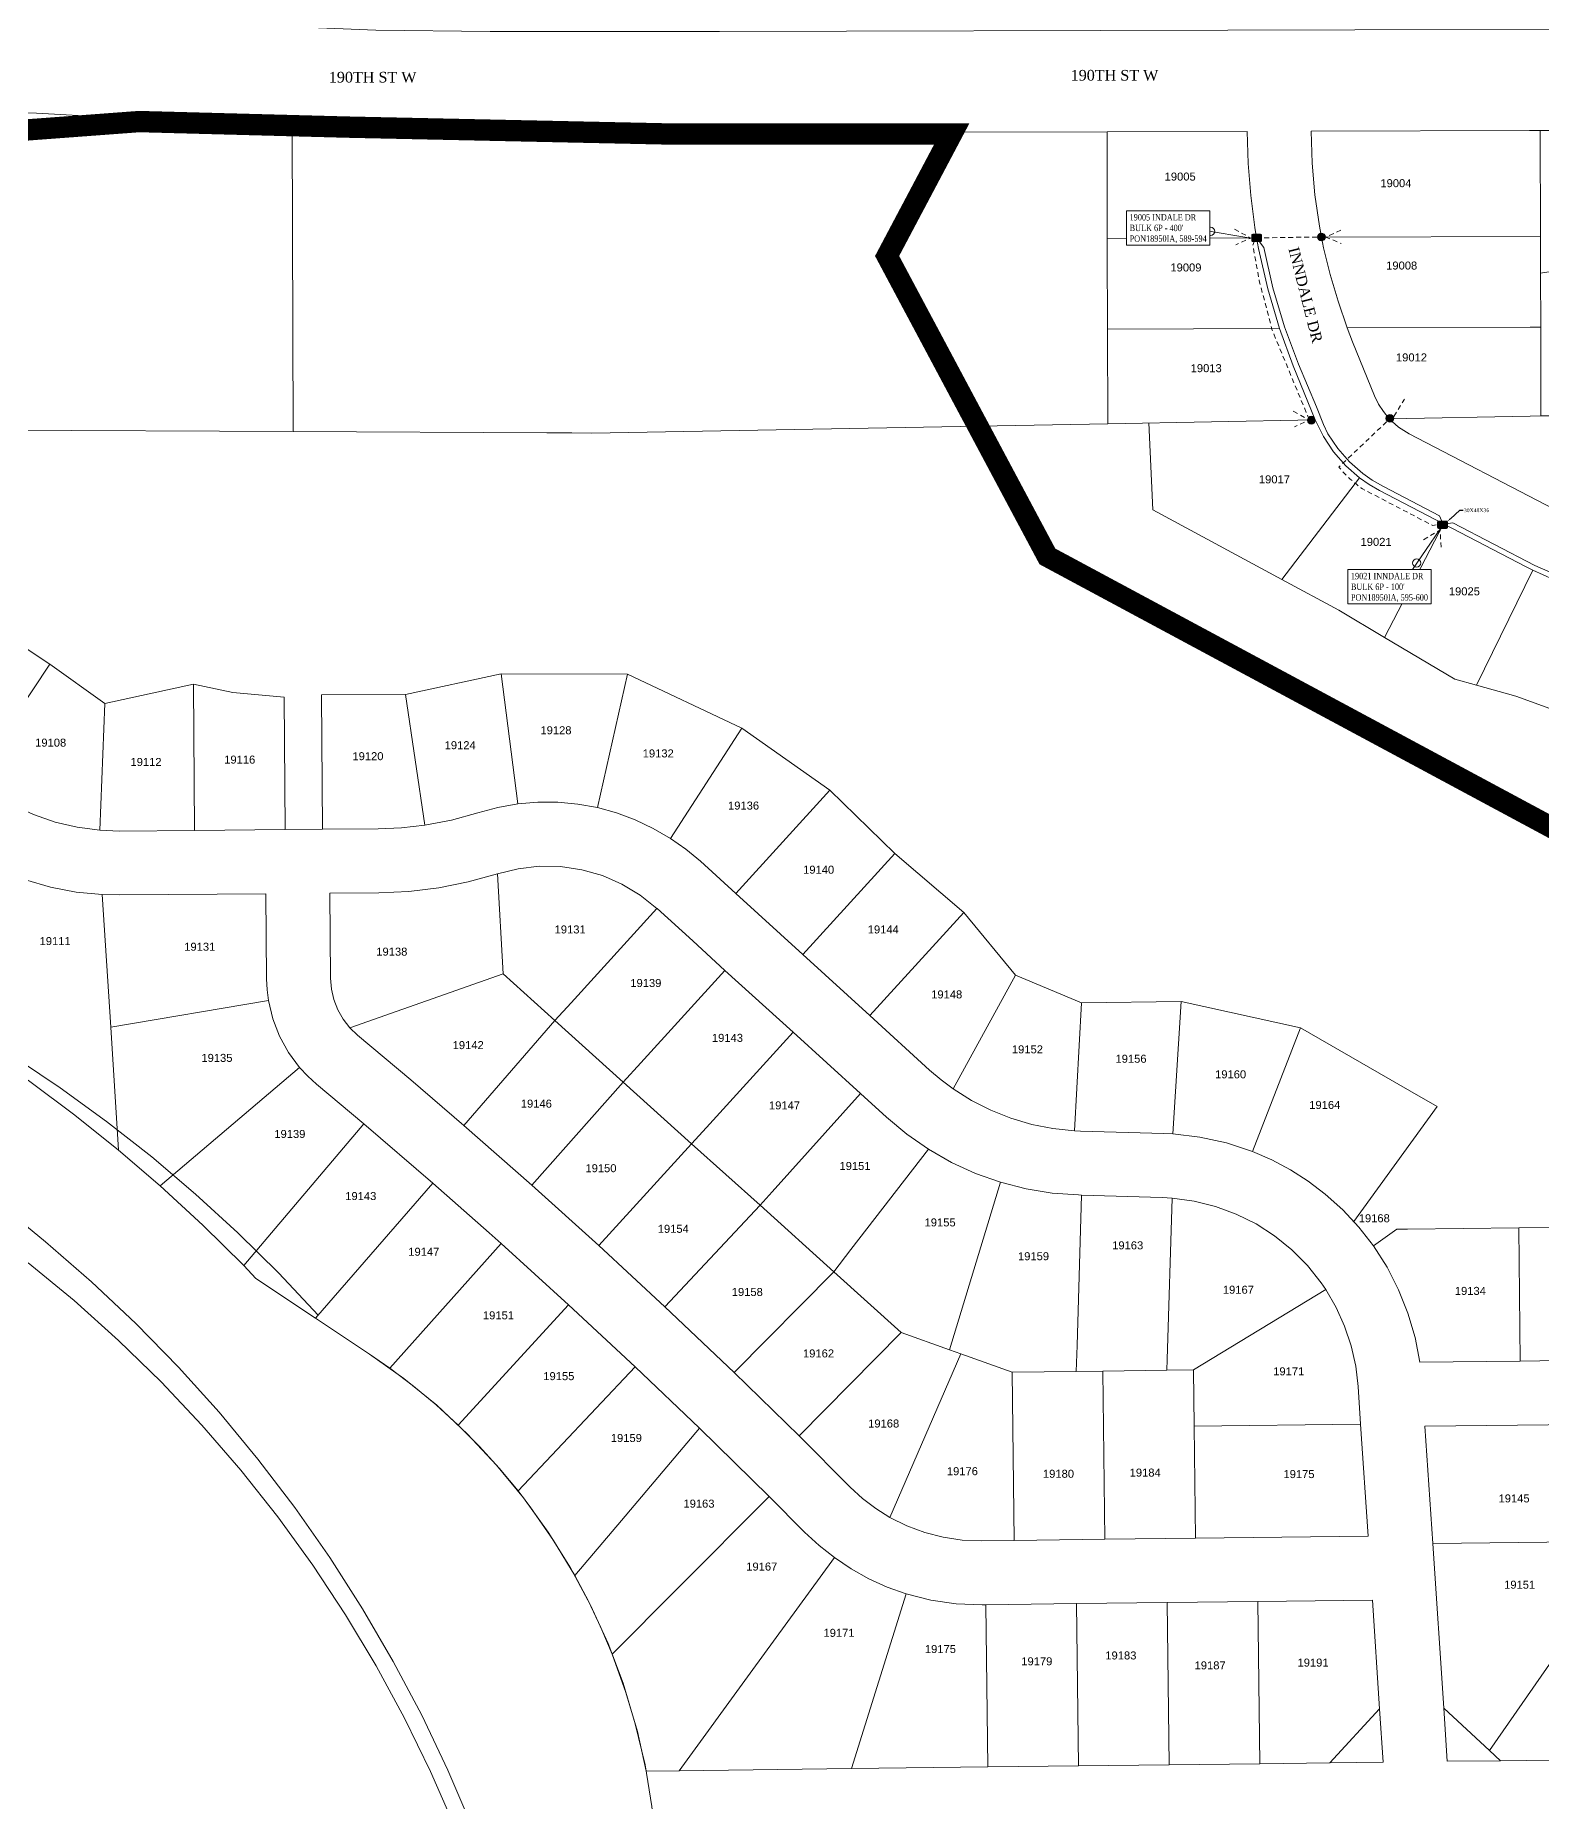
# Model space of a CAD drawing. Header units: feet. Extents: x 865220 to 2821149, y -2240498 to 944432.
# Drawn here: x 2814532 to 2815944, y 937911 to 939566 of the extents above; entities that cross this region are included whole.
import ezdxf
from ezdxf import colors
from ezdxf.entities.mleader import LeaderData, LeaderLine
from ezdxf.enums import TextEntityAlignment as Align
from ezdxf.lldxf.tags import DXFTag
from ezdxf.math import Vec2, Vec3

# ---------------------------------------------------------------- set-up
doc = ezdxf.new("R2010")
doc.units = ezdxf.units.FT
doc.header["$LTSCALE"] = 0.015
doc.header["$MEASUREMENT"] = 0
doc.linetypes.add('DASHED', pattern=[5, 3, -2])
for name, color, linetype in [('144B', 112, '144B'), ('432A', 112, '432A'), ('Dakota County Addresses', 7, 'Continuous'), ('Dakota County Parcels', 7, 'Continuous'), ('DETAIL', 7, 'Continuous'), ('DROP BURIED', 7, 'DASHED'), ('STREET NAME', 7, 'Continuous'), ('TAIL', 1, 'MST'), ('TELEPHONE STRUCT-PROP', 6, 'Continuous'), ('TERMINALS', 7, 'Continuous')]:
    doc.layers.add(name, color=color, linetype=linetype)
doc.layers.add('RUNNING LINE (UNDERGROUND)', color=10, linetype='Continuous', lineweight=40)
doc.layers.add('WORK BOUNDARY', color=110, linetype='Continuous', lineweight=40)
doc.styles.add('Dimensions 100', font='arial.ttf')
doc.styles.add('Line', font='txt.shx', dxfattribs={"height": 3})
doc.styles.add('SIMPLEX', font='times.ttf', dxfattribs={"width": 0.8})
doc.styles.get("Standard").update_dxf_attribs({"font": 'times.ttf'})
doc.styles.add('Utilities', font='arial.ttf', dxfattribs={"height": 2.5})
tags = doc.linetypes.add('144B', pattern='A,80,-5,["144B",Line,S=1.5,R=0,X=0,Y=-1.5],-24', length=109).pattern_tags.tags
tags[6] = DXFTag(74, 10)
tags = doc.linetypes.add('432A', pattern='A,80,-5,["432A",Line,S=1.5,R=0,X=0,Y=-1.5],-24', length=109).pattern_tags.tags
tags[6] = DXFTag(74, 10)
tags = doc.linetypes.add('MST', pattern='A,5,-5,5,-5,["TAIL",Line,S=1.5,R=0,X=0,Y=-1.5],-20', length=40).pattern_tags.tags
tags[10] = DXFTag(74, 10)

# ---------------------------------------------------------------- blocks, each defined once
blk = doc.blocks.new('ACMAP_ANN_TEMPLATE_Dakota County Addresses')
at = {"layer": 'Dakota County Addresses', "style": 'Dimensions 100'}
blk.add_attdef('DakotaCountyAddress', text='', height=50, dxfattribs=at).set_placement((0, 0), align=Align.CENTER)
blk = doc.blocks.new('NEW HH')
at = {"ltscale": 40, "true_color": 0xffffff}
h = blk.add_hatch(color=7, dxfattribs=at)
h.dxf.hatch_style = 1
h.paths.add_polyline_path([(-0.061, -0.031, 0.414214), (-0.046, -0.046), (0.046, -0.046, 0.414214), (0.061, -0.031), (0.061, 0.031, 0.414214), (0.046, 0.046), (-0.046, 0.046, 0.414214), (-0.061, 0.031)])
at = {"layer": 'RUNNING LINE (UNDERGROUND)', "color": 6, "lineweight": 0, "const_width": 0.005, "flags": 128}
blk.add_lwpolyline([(-0.061, 0.031), (-0.061, -0.031, 0.414214), (-0.046, -0.046), (0.046, -0.046, 0.414214), (0.061, -0.031), (0.061, 0.031, 0.414214), (0.046, 0.046), (-0.046, 0.046, 0.414214)], format="xyb", close=True, dxfattribs=at)
at = {"layer": 'TELEPHONE STRUCT-PROP', "color": 18, "true_color": 0x000000, "style": 'Utilities'}
blk.add_text('HH', height=0.05, dxfattribs=at).set_placement((0, 0), align=Align.MIDDLE_CENTER)
blk = doc.blocks.new('TERMINAL')
at = {"lineweight": 5, "ltscale": 0.5, "flags": 128}
blk.add_lwpolyline([(-0.1, -0.6), (-0.1, 44.8)], dxfattribs=at)
at = {"lineweight": 5, "ltscale": 0.5}
blk.add_circle((-0.1, 37.6), 3.83, dxfattribs=at)
blk = doc.blocks.new('Proposed FlowerPot')
at = {"lineweight": 5, "ltscale": 100, "true_color": 0xffffff}
h = blk.add_hatch(color=7, dxfattribs=at)
h.dxf.hatch_style = 1
h.paths.add_polyline_path([(-0.06, 0, 0.414214), (0, -0.06, 0.414214), (0.06, 0, 0.414214), (0, 0.06, 0.414214)])
at = {"lineweight": 5, "ltscale": 100}
blk.add_circle((0, 0), 0.0604, dxfattribs=at)
at = {"layer": 'RUNNING LINE (UNDERGROUND)', "color": 6, "lineweight": 5, "const_width": 0.00907, "flags": 128}
blk.add_lwpolyline([(-0.06, 0, -0.414214), (0, 0.06, -0.414214), (0.06, 0, -0.414214), (0, -0.06, -0.414214), (-0.06, 0)], format="xyb", dxfattribs=at)
at = {"color": 18, "linetype": 'ByBlock', "lineweight": 5, "ltscale": 100, "true_color": 0x000000, "style": 'Dimensions 100'}
blk.add_text('F', height=0.0744, dxfattribs=at).set_placement((-0.029, -0.037))

msp = doc.modelspace()

# ---------------------------------------------------------------- linework, layer by layer
at = {"layer": '144B', "lineweight": 5, "ltscale": 50, "flags": 128}
msp.add_lwpolyline([(2817522.9, 939565.7), (2817518, 939552.9), (2817519.6, 939465.5), (2817520.4, 939418.5), (2817520.1, 939392.2), (2817518.1, 939366.1), (2817513.7, 939334.8), (2817507, 939304), (2817498, 939273.7), (2817493.6, 939261.1), (2817484.4, 939239.7), (2817474.2, 939220.5), (2817462.3, 939202.3), (2817448.8, 939185.2), (2817436.4, 939171.8), (2817420.2, 939156.7, -0.141966), (2817450.3, 939023.7), (2817448.2, 939002.8), (2817446.6, 938991.7), (2817441.1, 938953.8), (2817437.8, 938935.3), (2817433.3, 938917, -0.162187), (2817330.4, 938765.2), (2817345.8, 938740.9), (2817357.3, 938719.7), (2817367.5, 938697.9), (2817376.1, 938675.6), (2817383.4, 938652.7), (2817389.2, 938629.4), (2817397, 938592.9), (2817351.3, 938567.5), (2817340.3, 938619.1), (2817334.9, 938640.4), (2817328.1, 938661.4), (2817319.9, 938681.9, 0.202417), (2817136.1, 938855.3), (2817119.7, 938861), (2817103, 938865.7), (2817030.9, 938884.1), (2816965.3, 938900.9), (2816930.9, 938909), (2816884.6, 938917.9), (2816838, 938924.5), (2816824.1, 938926.1), (2816724.8, 938937.8), (2816625.5, 938949.5), (2816564.7, 938956.6), (2816527.5, 938961.7), (2816497.1, 938966.9), (2816455.6, 938975.5), (2816414.4, 938985.8), (2816407.3, 938987.7), (2816360.5, 939000.5), (2816315.7, 939012.7), (2816284.7, 939021.2), (2816260.1, 939027), (2816235, 939031.1), (2816205, 939033.7), (2816110.1, 939039.2), (2816037, 939043.4), (2816017.9, 939045.2), (2815997.2, 939048.8), (2815976.9, 939054), (2815957, 939060.9), (2815937.7, 939069.4), (2815860.8, 939109.4), (2815851.9, 939108)], format="xyb", dxfattribs=at)
at = {"layer": '432A', "lineweight": 5, "ltscale": 50, "flags": 128}
msp.add_lwpolyline([(2816785.2, 939584.2), (2816776.6, 939572), (2816555.4, 939565.7), (2816545.1, 939575.7), (2816367.4, 939573.1), (2816157.8, 939572.5), (2816126.3, 939572.4), (2815173.2, 939569.9), (2815093.2, 939569.7), (2814958.1, 939569.7), (2814850.7, 939571.2), (2814743.4, 939575.3), (2814636.2, 939581.7), (2814584, 939585.6), (2814542.4, 939588, 0.064097), (2814256.5, 939562), (2814198.1, 939547.4), (2813809, 939443.4), (2813785.5, 939436.2), (2813762.7, 939427.5), (2813740.6, 939417.1), (2813719.4, 939405.3, 0.081064), (2813617.4, 939298.8), (2813505.4, 939100), (2813462.8, 939036.3), (2813453.8, 939023.5), (2813438, 939003.8, -0.218888), (2813186.6, 938889.7), (2813130.6, 938890), (2813078.1, 938890.2), (2813070.4, 938894.8)], format="xyb", dxfattribs=at)
at = {"layer": 'Dakota County Parcels', "lineweight": 5}
for p, q in [((2814773.2, 939194.8), (2814772.4, 939478.9)), ((2815536.4, 939475.9), (2814999.6, 939474.4)), ((2815667.8, 939476.2), (2815536.4, 939475.9)), ((2815536.6, 939385.9), (2815536.4, 939475.9)), ((2815932.6, 939476.9), (2815727.8, 939476.4)), ((2815942.6, 939477), (2815932.6, 939476.9)), ((2815942.9, 939377.7), (2815942.6, 939477)), ((2815952.6, 939477), (2815942.6, 939477)), ((2815536.6, 939375.9), (2815536.6, 939385.9)), ((2815675, 939386.2), (2815676.7, 939376.3)), ((2815735.7, 939387.2), (2815737.5, 939377.2)), ((2815676.7, 939376.3), (2815536.6, 939375.9)), ((2815536.7, 939365.9), (2815536.6, 939375.9)), ((2815676.7, 939376.3), (2815678.5, 939366.3)), ((2815942.9, 939377.7), (2815737.5, 939377.2)), ((2815737.5, 939377.2), (2815739.5, 939367.2)), ((2815943, 939343.2), (2815942.9, 939377.7)), ((2815943, 939343.2), (2816097.3, 939368)), ((2815536.9, 939290.9), (2815536.7, 939365.9)), ((2815943.1, 939292.7), (2815943, 939343.2)), ((2815698.2, 939291.3), (2815536.9, 939290.9)), ((2815537.1, 939202.2), (2815536.9, 939290.9)), ((2815698.2, 939291.3), (2815711.1, 939256.3)), ((2815933.1, 939292.7), (2815761.5, 939292.2)), ((2815761.5, 939292.2), (2815766.7, 939278.9)), ((2815943.1, 939292.7), (2815933.1, 939292.7)), ((2815943.3, 939209.5), (2815943.1, 939292.7)), ((2815766.7, 939278.9), (2815787.3, 939228.3)), ((2815711.1, 939256.3), (2815731.7, 939205.7)), ((2815053.4, 939193.4), (2815537.1, 939202.2)), ((2815537.1, 939202.2), (2815731.7, 939205.7)), ((2815575.6, 939202.9), (2815579.3, 939121.4)), ((2815801, 939206.9), (2815933.3, 939209.3)), ((2815933.3, 939209.3), (2815943.3, 939209.5)), ((2815943.3, 939209.5), (2815953.3, 939209.7)), ((2814261.6, 939197.2), (2814773.2, 939194.8)), ((2815011.1, 939193.6), (2814773.2, 939194.8)), ((2815034.6, 939193.5), (2815011.1, 939193.6)), ((2815053.4, 939193.4), (2815034.6, 939193.5)), ((2815955.6, 939122), (2815819.6, 939192.8)), ((2815700.4, 939056.1), (2815773.2, 939151.5)), ((2815852, 939108.3), (2815791.9, 939139.6)), ((2815700.4, 939056.1), (2815579.3, 939121.4)), ((2815796.5, 939001.9), (2815852, 939108.3)), ((2815929.4, 939067.9), (2815852, 939108.3)), ((2815753.8, 939027.3), (2815700.4, 939056.1)), ((2815882.9, 938957), (2815935.6, 939064.8)), ((2815935.6, 939064.8), (2815929.4, 939067.9)), ((2814474.2, 939023.8), (2814545, 938976.7)), ((2815796.5, 939001.9), (2815753.8, 939027.3)), ((2815862.6, 938962.6), (2815796.5, 939001.9)), ((2814473, 938868.5), (2814545, 938976.7)), ((2814545, 938976.7), (2814596.8, 938939.8)), ((2814596.8, 938939.8), (2814679.7, 938958)), ((2814680.8, 938821), (2814679.7, 938958)), ((2814716.7, 938950.3), (2814679.7, 938958)), ((2814878.6, 938948.4), (2814968.2, 938967.8)), ((2814968.2, 938967.8), (2815086.7, 938967.3)), ((2814984.1, 938845.8), (2814968.2, 938967.8)), ((2815058.5, 938842.3), (2815086.7, 938967.3)), ((2815086.7, 938967.3), (2815193.9, 938916.8)), ((2815882.9, 938957), (2815862.6, 938962.6)), ((2815919.8, 938946.9), (2815882.9, 938957)), ((2814591.9, 938821.1), (2814596.8, 938939.8)), ((2814764.8, 938946), (2814716.7, 938950.3)), ((2814765.8, 938821.7), (2814764.8, 938946)), ((2814799.8, 938948.2), (2814878.6, 938948.4)), ((2814799.8, 938948.2), (2814800.8, 938822)), ((2814896.9, 938825.9), (2814878.6, 938948.4)), ((2815919.8, 938946.9), (2816001, 938917.1)), ((2815127.2, 938813.5), (2815193.9, 938916.8)), ((2815276.4, 938858.6), (2815193.9, 938916.8)), ((2815276.4, 938858.6), (2815188.3, 938761.8)), ((2815337.3, 938799.2), (2815276.4, 938858.6)), ((2814610.4, 938820.4), (2814591.9, 938821.1)), ((2814765.8, 938821.7), (2814680.8, 938821)), ((2814800.8, 938822), (2814765.8, 938821.7)), ((2814853.1, 938822.4), (2814800.8, 938822)), ((2814680.8, 938821), (2814610.4, 938820.4)), ((2815155.1, 938792), (2815188.3, 938761.8)), ((2815251.2, 938704.6), (2815337.3, 938799.2)), ((2815402.1, 938744.1), (2815337.3, 938799.2)), ((2814964.8, 938780.3), (2814970.1, 938686.6)), ((2814610.9, 938760.5), (2814594.3, 938760.8)), ((2814594.3, 938760.8), (2814602.2, 938636.4)), ((2814747.6, 938761.6), (2814610.9, 938760.5)), ((2814748.3, 938682), (2814747.6, 938761.6)), ((2814853.5, 938762.5), (2814807.6, 938762.1)), ((2814808.3, 938682.5), (2814807.6, 938762.1)), ((2815251.2, 938704.6), (2815188.3, 938761.8)), ((2815114.7, 938747.7), (2815114.4, 938747.9)), ((2815114.7, 938747.7), (2815147.9, 938717.4)), ((2815314, 938647.4), (2815402.1, 938744.1)), ((2815450.5, 938685.3), (2815402.1, 938744.1)), ((2815147.9, 938717.4), (2815178.2, 938689.8)), ((2815242, 938631.8), (2815178.2, 938689.8)), ((2815314, 938647.4), (2815251.2, 938704.6)), ((2814970.1, 938686.6), (2814826.4, 938636)), ((2815018.7, 938642.8), (2814970.1, 938686.6)), ((2815392.1, 938578.7), (2815450.5, 938685.3)), ((2815512.5, 938659.3), (2815450.5, 938685.3)), ((2814750.1, 938661.4), (2814602.2, 938636.4)), ((2815505.9, 938539.5), (2815512.5, 938659.3)), ((2815605.8, 938660.6), (2815512.5, 938659.3)), ((2815598, 938536.5), (2815605.8, 938660.6)), ((2815717.7, 938636), (2815605.8, 938660.6)), ((2814933.4, 938544.4), (2815018.7, 938642.8)), ((2815018.7, 938642.8), (2815082.8, 938585.1)), ((2815370, 938596.4), (2815314, 938647.4)), ((2814474.5, 938633.4), (2814554.9, 938579.8)), ((2814602.2, 938636.4), (2814609.6, 938521.4)), ((2814833.5, 938629.2), (2814826.4, 938636)), ((2815305.1, 938574.4), (2815242, 938631.8)), ((2815672.7, 938520), (2815717.7, 938636)), ((2815820.4, 938576.8), (2815717.7, 938636)), ((2814779.3, 938598.8), (2814648.7, 938487.7)), ((2814839.4, 938545.9), (2814795.1, 938583.1)), ((2814997, 938488.6), (2815082.8, 938585.1)), ((2815146.9, 938527.3), (2815082.8, 938585.1)), ((2815329.6, 938552.1), (2815305.1, 938574.4)), ((2815820.4, 938576.8), (2815845.9, 938562.2)), ((2815845.9, 938562.2), (2815767.9, 938454.4)), ((2814839.4, 938545.9), (2814726.9, 938413)), ((2814904.2, 938490.3), (2814839.4, 938545.9)), ((2814997, 938488.6), (2814933.4, 938544.4)), ((2815146.9, 938527.3), (2815059.8, 938431.9)), ((2815146.9, 938527.3), (2815211.1, 938469.6)), ((2815511.4, 938539.2), (2815505.9, 938539.5)), ((2815589.8, 938536.9), (2815511.4, 938539.2)), ((2815598, 938536.5), (2815589.8, 938536.9)), ((2814648.7, 938487.7), (2814609.6, 938521.4)), ((2814904.2, 938490.3), (2814794.2, 938363.9)), ((2814904.2, 938490.3), (2814957.1, 938443.7)), ((2815059.8, 938431.9), (2814997, 938488.6)), ((2815512.5, 938479.2), (2815509.6, 938479.3)), ((2815588, 938476.9), (2815512.5, 938479.2)), ((2815597.5, 938476.4), (2815588, 938476.9)), ((2815211.1, 938469.6), (2815121.9, 938374.5)), ((2815211.1, 938469.6), (2815280.2, 938407.3)), ((2814541.1, 938435.4), (2814517.9, 938454.3)), ((2814968.3, 938433.8), (2814957.1, 938443.7)), ((2815786.2, 938431.6), (2815808.1, 938447.2)), ((2815922.4, 938448.5), (2816013, 938449.6)), ((2815922.4, 938448.5), (2815923.9, 938323.6)), ((2814968.3, 938433.8), (2814863.9, 938317)), ((2815031.5, 938376.4), (2814968.3, 938433.8)), ((2815121.9, 938374.5), (2815059.8, 938431.9)), ((2814738.3, 938401.1), (2814726.9, 938413)), ((2815280.2, 938407.3), (2815186.8, 938312.8)), ((2815280.2, 938407.3), (2815343.4, 938350.4)), ((2814738.3, 938401.1), (2814794.2, 938363.9)), ((2815617.4, 938315.3), (2815741.5, 938390.7)), ((2815741.5, 938390.7), (2815737.2, 938396.9)), ((2815031.5, 938376.4), (2814928, 938263.6)), ((2815094.1, 938318.3), (2815031.5, 938376.4)), ((2815186.8, 938312.8), (2815121.9, 938374.5)), ((2814794.2, 938363.9), (2814844.9, 938330.2)), ((2814794.3, 938363.9), (2814796.7, 938366.7)), ((2814794.3, 938363.9), (2814844.9, 938330.2)), ((2815343.4, 938350.4), (2815247.6, 938253.4)), ((2815343.4, 938350.4), (2815388.6, 938334.2)), ((2814863.9, 938317), (2814844.9, 938330.2)), ((2815399.2, 938330.5), (2815332.8, 938177)), ((2815388.6, 938334.2), (2815399.2, 938330.5)), ((2815399.2, 938330.5), (2815447.5, 938313.2)), ((2816014.5, 938324.7), (2815923.9, 938323.6)), ((2815094.1, 938318.3), (2814984.2, 938201.8)), ((2815154.4, 938260.7), (2815094.1, 938318.3)), ((2815247.6, 938253.4), (2815186.8, 938312.8)), ((2815447.5, 938313.2), (2815507.6, 938313.9)), ((2815447.5, 938313.2), (2815449.4, 938155.4)), ((2815507.6, 938313.9), (2815532.5, 938314.2)), ((2815532.5, 938314.2), (2815592.6, 938315)), ((2815532.5, 938314.2), (2815534.4, 938156.5)), ((2815592.6, 938315), (2815617.4, 938315.3)), ((2815617.4, 938315.3), (2815618.1, 938262.5)), ((2815923.9, 938323.6), (2815829.7, 938322.4)), ((2815774.2, 938264.4), (2815771.8, 938299.7)), ((2815219.6, 938196.7), (2815154.4, 938260.7)), ((2815618.1, 938262.5), (2815774.2, 938264.4)), ((2815618.1, 938262.5), (2815619.4, 938157.5)), ((2815781.2, 938159.5), (2815774.2, 938264.4)), ((2816009, 938264.6), (2815834.4, 938262.5)), ((2815834.4, 938262.5), (2815841.8, 938152.6)), ((2815295.6, 938205.4), (2815247.6, 938253.4)), ((2814995.6, 938186.9), (2814984.2, 938201.8)), ((2815252.9, 938163.2), (2815219.6, 938196.7)), ((2815781.2, 938159.5), (2815619.4, 938157.5)), ((2815449.4, 938155.4), (2815418.4, 938155.1)), ((2815534.4, 938156.5), (2815449.4, 938155.4)), ((2815619.4, 938157.5), (2815534.4, 938156.5)), ((2815841.8, 938152.6), (2815975.6, 938154.2)), ((2815841.8, 938152.6), (2815852.1, 937998.2)), ((2815895.1, 937958.5), (2816001.1, 938111.2)), ((2815348, 938105.5), (2815296.9, 937941.6)), ((2815419.2, 938095.1), (2815422.9, 938095.1)), ((2815422.9, 938095.1), (2815507.8, 938096.2)), ((2815422.9, 938095.1), (2815424.7, 937943.1)), ((2815507.8, 938096.2), (2815592.8, 938097.2)), ((2815507.8, 938096.2), (2815509.7, 937944.2)), ((2815592.8, 938097.2), (2815677.8, 938098.2)), ((2815592.8, 938097.2), (2815594.7, 937945.2)), ((2815677.8, 938098.2), (2815785.2, 938099.5)), ((2815677.8, 938098.2), (2815679.7, 937946.2)), ((2815792, 937997.5), (2815785.2, 938099.5)), ((2815745.4, 937947), (2815792, 937997.5)), ((2815795.3, 937947.6), (2815792, 937997.5)), ((2815895.1, 937958.5), (2815852.1, 937998.2)), ((2815852.1, 937998.2), (2815855.4, 937948.4)), ((2815509.7, 937944.2), (2815424.7, 937943.1)), ((2815594.7, 937945.2), (2815509.7, 937944.2)), ((2815679.7, 937946.2), (2815594.7, 937945.2)), ((2815745.4, 937947), (2815679.7, 937946.2)), ((2815795.3, 937947.6), (2815745.4, 937947)), ((2815855.4, 937948.4), (2815905.4, 937949)), ((2815905.4, 937949), (2815895.1, 937958.5)), ((2815905.4, 937949), (2816096.3, 937951.3)), ((2815135.1, 937939.6), (2815104.3, 937939.3)), ((2815296.9, 937941.6), (2815135.1, 937939.6)), ((2815424.7, 937943.1), (2815296.9, 937941.6))]:
    msp.add_line(p, q, dxfattribs=at)
for points in [[(2814582.8, 939490.5), (2814532.7, 939493.3), (2814482.5, 939493.6), (2814432.3, 939491.5), (2814382.4, 939487), (2814332.7, 939480), (2814283.4, 939470.6), (2814234.6, 939458.9)], [(2814582.8, 939490.5), (2814677.6, 939483.8), (2814772.4, 939478.9)], [(2814772.4, 939478.9), (2814886, 939475.4), (2814999.6, 939474.4)], [(2815667.8, 939476.2), (2815668.7, 939446.1), (2815671.1, 939416.1), (2815675, 939386.2)], [(2815727.8, 939476.4), (2815728.7, 939446.5), (2815731.4, 939416.7), (2815735.7, 939387.2)], [(2815678.5, 939366.3), (2815687.1, 939328.5), (2815698.2, 939291.3)], [(2815739.5, 939367.2), (2815745.6, 939341.9), (2815753, 939316.9), (2815761.5, 939292.2)], [(2815787.3, 939228.3), (2815791, 939220.6), (2815795.5, 939213.5), (2815801, 939206.9)], [(2815773.2, 939151.5), (2815760.2, 939162.8), (2815748.8, 939175.8), (2815739.3, 939190.2), (2815731.7, 939205.7)], [(2815819.6, 939192.8), (2815809.7, 939199.1), (2815801, 939206.9)], [(2815791.9, 939139.6), (2815782.3, 939145.1), (2815773.2, 939151.5)], [(2816017.3, 939040.2), (2815996.2, 939043.9), (2815975.4, 939049.2), (2815955.2, 939056.2), (2815935.6, 939064.8)], [(2814591.9, 938821.1), (2814570.8, 938823.9), (2814550, 938828.8), (2814529.9, 938835.8), (2814510.6, 938844.7), (2814492.3, 938855.6)], [(2814984.1, 938845.8), (2814965.1, 938842.5), (2814946.5, 938837.4)], [(2815058.5, 938842.3), (2815040.1, 938845.7), (2815021.4, 938847.3), (2815002.7, 938847.4), (2814984.1, 938845.8)], [(2815127.2, 938813.5), (2815111, 938822.9), (2815094.1, 938830.9), (2815076.6, 938837.4), (2815058.5, 938842.3)], [(2814896.9, 938825.9), (2814875, 938823.4), (2814853.1, 938822.4)], [(2814946.5, 938837.4), (2814921.9, 938830.6), (2814896.9, 938825.9)], [(2815155.1, 938792), (2815141.6, 938803.3), (2815127.2, 938813.5)], [(2814594.3, 938760.8), (2814569.9, 938763.2), (2814545.8, 938767.9), (2814522.2, 938774.6)], [(2814964.8, 938780.3), (2814937.5, 938772.7), (2814909.8, 938767.2), (2814881.8, 938763.8), (2814853.5, 938762.5)], [(2815114.4, 938747.9), (2815098.7, 938760.4), (2815081.5, 938770.7), (2815063.2, 938778.6), (2815043.9, 938784.1), (2815024.1, 938787.1), (2815004.1, 938787.4), (2814984.2, 938785.1), (2814964.8, 938780.3)], [(2815018.7, 938642.8), (2815033.9, 938659.5), (2815114.4, 938747.9)], [(2815178.2, 938689.8), (2815099.3, 938603.2), (2815099.3, 938603.1), (2815082.8, 938585.1)], [(2814750.1, 938661.4), (2814748.8, 938671.6), (2814748.3, 938682)], [(2814826.4, 938636), (2814820.1, 938644.1), (2814815.1, 938652.9), (2814811.4, 938662.4), (2814809.1, 938672.3), (2814808.3, 938682.5)], [(2814779.3, 938598.8), (2814768.9, 938612.8), (2814760.5, 938628.1), (2814754.2, 938644.4), (2814750.1, 938661.4)], [(2814933.4, 938544.4), (2814883.7, 938587.1), (2814833.5, 938629.2)], [(2815146.9, 938527.3), (2815160.9, 938542.6), (2815242, 938631.8)], [(2814609.6, 938521.4), (2814568.5, 938554.2), (2814526.3, 938585.6), (2814483, 938615.6)], [(2814795.1, 938583.1), (2814786.9, 938590.6), (2814779.3, 938598.8)], [(2815392.1, 938578.7), (2815380.8, 938587.2), (2815370, 938596.4)], [(2814796.7, 938366.7), (2814759.8, 938405.9), (2814721.5, 938443.7), (2814681.8, 938480), (2814640.7, 938514.9), (2814598.4, 938548.1), (2814554.9, 938579.8)], [(2815211.1, 938469.6), (2815222.4, 938482.2), (2815305.1, 938574.4)], [(2815505.9, 938539.5), (2815485.7, 938541.5), (2815465.8, 938545.4), (2815446.3, 938551.1), (2815427.4, 938558.7), (2815409.3, 938567.9), (2815392.1, 938578.7)], [(2815369, 938522.1), (2815348.6, 938536.2), (2815329.6, 938552.1)], [(2815672.7, 938520), (2815648.4, 938528.1), (2815623.4, 938533.6), (2815598, 938536.5)], [(2815280.2, 938407.3), (2815296.3, 938428.2), (2815369, 938522.1)], [(2815436.5, 938491.3), (2815413.1, 938499.5), (2815390.6, 938509.8), (2815369, 938522.1)], [(2815741, 938480.1), (2815725.1, 938492.1), (2815708.4, 938502.8), (2815690.9, 938512.1), (2815672.7, 938520)], [(2815388.6, 938334.2), (2815395.2, 938355.7), (2815436.5, 938491.3)], [(2815509.6, 938479.3), (2815484.9, 938481.1), (2815460.5, 938485.1), (2815436.5, 938491.3)], [(2814726.9, 938413), (2814688.5, 938451.1), (2814648.7, 938487.7)], [(2815507.6, 938313.9), (2815508.3, 938338.1), (2815512.5, 938479.2)], [(2815592.6, 938315), (2815592.9, 938325), (2815597.5, 938476.4)], [(2815737.2, 938396.9), (2815724.3, 938413.1), (2815709.7, 938427.9), (2815693.6, 938440.9), (2815676.2, 938452.1), (2815657.6, 938461.4), (2815638.2, 938468.6), (2815618, 938473.6), (2815597.5, 938476.4)], [(2815786.2, 938431.6), (2815772.6, 938449.1), (2815757.5, 938465.3), (2815741, 938480.1)], [(2815808.1, 938447.2), (2815818.1, 938447.3), (2815922.4, 938448.5)], [(2814940.9, 937887.7), (2814918.4, 937940.2), (2814893.8, 937991.6), (2814867.1, 938042.1), (2814838.3, 938091.4), (2814807.6, 938139.5), (2814774.9, 938186.2), (2814740.3, 938231.6), (2814703.9, 938275.6), (2814665.7, 938318), (2814625.8, 938358.8), (2814584.2, 938398), (2814541.1, 938435.4)], [(2815786.2, 938431.6), (2815799, 938411.6), (2815809.8, 938390.5), (2815818.6, 938368.5), (2815825.3, 938345.7), (2815829.7, 938322.4)], [(2814924.5, 937887.7), (2814902.2, 937938.8), (2814877.7, 937988.9), (2814851.1, 938038), (2814822.4, 938085.8), (2814791.6, 938132.4), (2814758.9, 938177.6), (2814724.3, 938221.3), (2814687.8, 938263.5), (2814649.6, 938304.1), (2814609.6, 938343), (2814568, 938380.2), (2814524.8, 938415.5)], [(2815771.8, 938299.7), (2815769.6, 938318.9), (2815765.3, 938337.8), (2815759.2, 938356.2), (2815751.2, 938373.9), (2815741.5, 938390.7)], [(2815115, 937826.9), (2815113.7, 937866.5), (2815109.7, 937906), (2815103.2, 937945.1), (2815094.1, 937983.7), (2815082.6, 938021.6), (2815068.5, 938058.7), (2815052.1, 938094.8), (2815033.4, 938129.7), (2815012.4, 938163.3), (2814989.2, 938195.5), (2814964, 938226.1), (2814936.9, 938255), (2814907.9, 938282.1), (2814877.2, 938307.2), (2814844.9, 938330.2)], [(2814928, 938263.6), (2814907.4, 938282.4), (2814886.1, 938300.2), (2814863.9, 938317)], [(2814984.2, 938201.8), (2814966.4, 938223.3), (2814947.7, 938243.9), (2814928, 938263.6)], [(2815154.4, 938260.7), (2815081, 938174.2), (2815037.3, 938122.6)], [(2815219.6, 938196.7), (2815134.3, 938111), (2815072.4, 938048.8)], [(2815332.8, 938177), (2815319.6, 938185.3), (2815307.1, 938194.8), (2815295.6, 938205.4)], [(2814995.6, 938186.9), (2815017.5, 938155.4), (2815037.3, 938122.6)], [(2815418.4, 938155.1), (2815400.6, 938155.8), (2815382.9, 938158.4), (2815365.6, 938162.8), (2815348.8, 938169.1), (2815332.8, 938177)], [(2815280.8, 938139.3), (2815266.4, 938150.7), (2815252.9, 938163.2)], [(2815280.8, 938139.3), (2815201.8, 938031.1), (2815135.1, 937939.6)], [(2815348, 938105.5), (2815330.2, 938111.8), (2815313, 938119.6), (2815296.5, 938128.8), (2815280.8, 938139.3)], [(2815037.3, 938122.6), (2815050.1, 938098.6), (2815061.9, 938073.9), (2815072.4, 938048.8)], [(2815419.2, 938095.1), (2815395.1, 938096.1), (2815371.3, 938099.5), (2815348, 938105.5)], [(2815072.4, 938048.8), (2815085.3, 938013), (2815096, 937976.4), (2815104.3, 937939.3)]]:
    msp.add_lwpolyline(points, dxfattribs=at)
at = {"layer": 'DROP BURIED', "lineweight": 5, "ltscale": 100, "flags": 128}
for points in [[(2815656, 939384.5), (2815671.3, 939376.2), (2815657.1, 939369.9)], [(2815726, 939205.9), (2815691.3, 939290), (2815679.2, 939336), (2815673.1, 939369.5), (2815674.7, 939374)], [(2815733.3, 939377.2), (2815682.2, 939376.4)], [(2815755.8, 939383.5), (2815741.6, 939377.2), (2815756, 939371)], [(2815805.3, 939209.1), (2815815.4, 939225.1)], [(2815711.1, 939213.8), (2815726.4, 939205.6), (2815712.2, 939199.3)], [(2815833.3, 939093.4), (2815848.7, 939102.8), (2815849.7, 939086.5)]]:
    msp.add_lwpolyline(points, dxfattribs=at)
msp.add_lwpolyline([(2815852.3, 939108.8), (2815842, 939106.7), (2815775.9, 939141.1, -0.059259), (2815753.7, 939161.5), (2815801.4, 939206.6)], format="xyb", dxfattribs=at)
at = {"layer": 'TAIL', "lineweight": 5, "ltscale": 50, "flags": 128}
msp.add_lwpolyline([(2815851.4, 939108.7), (2815848.2, 939115.9), (2815795.6, 939143.2), (2815785, 939149.4), (2815776.2, 939155.4), (2815763.7, 939166.4), (2815752.8, 939178.9), (2815743.6, 939192.7), (2815739.3, 939201.6), (2815732.7, 939217.9), (2815715.8, 939258.1), (2815702.9, 939292.9), (2815691.9, 939329.7), (2815683.4, 939367.3), (2815676.6, 939376.4)], dxfattribs=at)
at = {"layer": 'WORK BOUNDARY', "lineweight": 100, "const_width": 20}
msp.add_lwpolyline([(2814296.3, 939460.6), (2814629, 939485.4), (2814824, 939480.2), (2815132.9, 939473.6), (2815390.7, 939473.6), (2815330.2, 939359.4), (2815480.5, 939077.8), (2815994.7, 938801.5), (2816614.4, 938618.1), (2817556.9, 938110.2), (2817580.5, 938414.4), (2817593.4, 938742.1), (2817651.3, 939025.7), (2817698.6, 939327.5), (2817716.3, 939998.6), (2817712.4, 940436.2), (2817712.4, 940737.6)], dxfattribs=at)

# ---------------------------------------------------------------- block references
at = {"lineweight": 5}
for name, p, xscale, yscale, zscale in [('NEW HH', (2815676.7, 939376.3), 80, 80, 40), ('Proposed FlowerPot', (2815737.5, 939377.2), 60, 60, 30), ('Proposed FlowerPot', (2815728, 939205.5), 60, 60, 30), ('Proposed FlowerPot', (2815801.6, 939207.2), 60, 60, 30), ('NEW HH', (2815851, 939107.5), 80, 80, 40)]:
    msp.add_blockref(name, p, dxfattribs=dict(at, xscale=xscale, yscale=yscale, zscale=zscale))
at = {"layer": 'Dakota County Addresses', "lineweight": 5, "xscale": 0.15, "yscale": 0.15, "zscale": 0.15}
for p, values in [((2815605, 939430.1), {'DakotaCountyAddress': '19005'}), ((2815807.3, 939423.9), {'DakotaCountyAddress': '19004'}), ((2815610.4, 939344.9), {'DakotaCountyAddress': '19009'}), ((2815812.7, 939346.7), {'DakotaCountyAddress': '19008'}), ((2815821.9, 939260.6), {'DakotaCountyAddress': '19012'}), ((2815629.4, 939250.5), {'DakotaCountyAddress': '19013'}), ((2815693.4, 939146.3), {'DakotaCountyAddress': '19017'}), ((2815788.7, 939087.7), {'DakotaCountyAddress': '19021'}), ((2815871.5, 939041.3), {'DakotaCountyAddress': '19025'}), ((2814545.9, 938899.5), {'DakotaCountyAddress': '19108'}), ((2814929.9, 938897.1), {'DakotaCountyAddress': '19124'}), ((2815019.7, 938911.1), {'DakotaCountyAddress': '19128'}), ((2814635.3, 938881.4), {'DakotaCountyAddress': '19112'}), ((2814723.2, 938883.6), {'DakotaCountyAddress': '19116'}), ((2814843.4, 938886.8), {'DakotaCountyAddress': '19120'}), ((2815115.6, 938889.4), {'DakotaCountyAddress': '19132'}), ((2815195.6, 938840.5), {'DakotaCountyAddress': '19136'}), ((2815266, 938780.4), {'DakotaCountyAddress': '19140'}), ((2815033, 938724.4), {'DakotaCountyAddress': '19131'}), ((2815326.6, 938724.4), {'DakotaCountyAddress': '19144'}), ((2814550.1, 938713.5), {'DakotaCountyAddress': '19111'}), ((2814685.7, 938708.2), {'DakotaCountyAddress': '19131'}), ((2814865.8, 938703.6), {'DakotaCountyAddress': '19138'}), ((2815104, 938674.2), {'DakotaCountyAddress': '19139'}), ((2815386.1, 938663.5), {'DakotaCountyAddress': '19148'}), ((2814937.4, 938616), {'DakotaCountyAddress': '19142'}), ((2815180.5, 938622.8), {'DakotaCountyAddress': '19143'}), ((2814701.8, 938604), {'DakotaCountyAddress': '19135'}), ((2815461.8, 938612), {'DakotaCountyAddress': '19152'}), ((2815558.9, 938603.2), {'DakotaCountyAddress': '19156'}), ((2815652.3, 938588.6), {'DakotaCountyAddress': '19160'}), ((2815001.3, 938561.1), {'DakotaCountyAddress': '19146'}), ((2815234, 938559.5), {'DakotaCountyAddress': '19147'}), ((2815740.6, 938559.9), {'DakotaCountyAddress': '19164'}), ((2814770.2, 938532.7), {'DakotaCountyAddress': '19139'}), ((2815061.9, 938500.6), {'DakotaCountyAddress': '19150'}), ((2815300.1, 938502.7), {'DakotaCountyAddress': '19151'}), ((2814836.7, 938474.5), {'DakotaCountyAddress': '19143'}), ((2815379.9, 938449.8), {'DakotaCountyAddress': '19155'}), ((2815787, 938453.7), {'DakotaCountyAddress': '19168'}), ((2815129.7, 938443.8), {'DakotaCountyAddress': '19154'}), ((2814895.8, 938422.3), {'DakotaCountyAddress': '19147'}), ((2815467.5, 938418.1), {'DakotaCountyAddress': '19159'}), ((2815555.8, 938428.3), {'DakotaCountyAddress': '19163'}), ((2815199.1, 938384.6), {'DakotaCountyAddress': '19158'}), ((2815659.6, 938386.7), {'DakotaCountyAddress': '19167'}), ((2815877.1, 938385.6), {'DakotaCountyAddress': '19134'}), ((2814965.8, 938362.7), {'DakotaCountyAddress': '19151'}), ((2815265.9, 938327), {'DakotaCountyAddress': '19162'}), ((2815022.4, 938305.7), {'DakotaCountyAddress': '19155'}), ((2815706.8, 938310.2), {'DakotaCountyAddress': '19171'}), ((2815327, 938261.3), {'DakotaCountyAddress': '19168'}), ((2815085.7, 938247.7), {'DakotaCountyAddress': '19159'}), ((2815400.8, 938216.6), {'DakotaCountyAddress': '19176'}), ((2815490.9, 938214.2), {'DakotaCountyAddress': '19180'}), ((2815572.2, 938215.3), {'DakotaCountyAddress': '19184'}), ((2815716.4, 938213.9), {'DakotaCountyAddress': '19175'}), ((2815153.8, 938186.2), {'DakotaCountyAddress': '19163'}), ((2815918.1, 938191.1), {'DakotaCountyAddress': '19145'}), ((2815212.7, 938127.2), {'DakotaCountyAddress': '19167'}), ((2815923.3, 938110.2), {'DakotaCountyAddress': '19151'}), ((2815285.1, 938065.1), {'DakotaCountyAddress': '19171'}), ((2815380.2, 938049.9), {'DakotaCountyAddress': '19175'}), ((2815470.6, 938038.4), {'DakotaCountyAddress': '19179'}), ((2815549.4, 938043.9), {'DakotaCountyAddress': '19183'}), ((2815729.6, 938037.2), {'DakotaCountyAddress': '19191'}), ((2815633.1, 938034.6), {'DakotaCountyAddress': '19187'})]:
    msp.add_blockref('ACMAP_ANN_TEMPLATE_Dakota County Addresses', p, dxfattribs=at).add_auto_attribs(values)
at = {"layer": 'TERMINALS', "lineweight": 5, "ltscale": 0.5, "xscale": -1}
for p, rotation in [((2815670.7, 939376.2), 80.50918705181037), ((2815848.2, 939102.5), 145.4657075052091)]:
    msp.add_blockref('TERMINAL', p, dxfattribs=dict(at, rotation=rotation))

# ---------------------------------------------------------------- texts
at = {"layer": 'STREET NAME', "lineweight": 5, "ltscale": 40, "char_height": 10, "attachment_point": 1}
for insert in [(2815502.3, 939533.8), (2814806.7, 939532)]:
    msp.add_mtext('190TH ST W', dxfattribs=dict(at, insert=insert))
at = {"layer": 'STREET NAME', "lineweight": 5, "ltscale": 40, "insert": (2815716.1, 939368.7), "char_height": 10, "attachment_point": 1, "rotation": 284.2588}
msp.add_mtext('INNDALE DR', dxfattribs=at)

# ---------------------------------------------------------------- next in the draw order: texts
at = {"layer": 'TERMINALS', "lineweight": 5, "ltscale": 0.5, "char_height": 6, "attachment_point": 1, "style": 'SIMPLEX', "bg_fill": 19, "box_fill_scale": 1.5, "bg_fill_color": 256, "bg_fill_transparency": 0}
for s, insert in [("19005 INDALE DR\\PBULK 6P - 400'\\PPON18950IA, 589-594", (2815557.6, 939398.7)), ("19021 INNDALE DR\\PBULK 6P - 100'\\PPON18950IA, 595-600", (2815765.1, 939062.4))]:
    msp.add_mtext(s, dxfattribs=dict(at, insert=insert))

# ---------------------------------------------------------------- next in the draw order: leaders
at = {"layer": 'DETAIL', "lineweight": 5, "ltscale": 5}
ml = msp.add_multileader_mtext('Standard', dxfattribs=at)
ml.set_content('30X48X36', color=256)
ml.set_leader_properties()
ml.build(insert=Vec2(0, 0))
ml.multileader.update_dxf_attribs({"has_text_frame": 1, "text_left_attachment_type": 2, "text_right_attachment_type": 2, "dogleg_length": 3})
ctx = ml.context
ctx.base_point, ctx.char_height, ctx.landing_gap_size, ctx.plane_origin = Vec3(2815870.2, 939121), 3.5, 1.5, Vec3(2815980.1, 939099.8)
ctx.left_attachment, ctx.right_attachment, ctx.text_align_type = 2, 2, 1
notes = []
notes.append((ctx, [(1, (1, 1, 0), (2815867.2, 939121), (1, 0), 3, [(0, [(2815855.4, 939110.5)], 0, [])])]))
ctx.mtext.insert, ctx.mtext.alignment, ctx.mtext.flow_direction = Vec3(2815882.9, 939122.8), 2, 5
ctx.mtext.has_bg_fill, ctx.mtext.bg_color, ctx.mtext.bg_scale_factor, ctx.mtext.bg_transparency, ctx.mtext.use_window_bg_color = 1, -1027028792, 1.5, 0, 1
for ctx, leaders in notes:
    for number, flags, end, landing, length, lines in leaders:
        leader = LeaderData()
        leader.index, (leader.has_last_leader_line, leader.has_dogleg_vector, leader.attachment_direction) = number, flags
        leader.last_leader_point, leader.dogleg_vector, leader.dogleg_length = Vec3(end), Vec3(landing), length
        for number, points, colour, breaks in lines:
            line = LeaderLine()
            line.index, line.vertices, line.color, line.breaks = number, Vec3.list(points), colors.encode_raw_color(colour), breaks
            leader.lines.append(line)
        ctx.leaders.append(leader)

doc.saveas('drawing.dxf')
